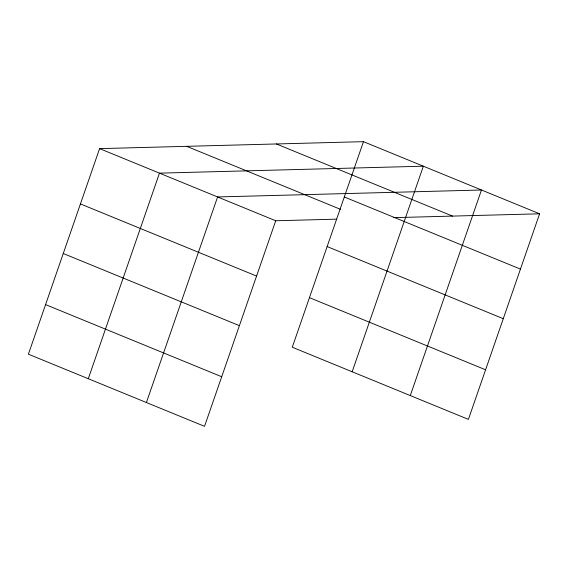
<?xml version="1.0" encoding="UTF-8"?>
<svg xmlns="http://www.w3.org/2000/svg" width="568" height="568" viewBox="0 0 568 568"><rect width="100%" height="100%" fill="white"/><g stroke="black" fill="none" stroke-linecap="round" stroke-linejoin="round"><path stroke-width="0.85" d="M363.463 141.666L292.279 347.24L468.415 419.376L539.6 213.802L363.463 141.666L99.585 148.624L28.4 354.198L204.537 426.334L275.721 220.76L336.675 219.149M88.288 378.721L159.473 173.148L423.352 166.197L352.167 371.77M146.409 402.527L217.594 196.954L481.472 190.003L410.288 395.576M393.589 217.65L539.6 213.802M276.389 143.96L452.519 216.103M344.314 196.975L520.451 269.111M186.666 146.324L340.693 209.407M99.585 148.624L275.721 220.76M327.14 246.562L503.276 318.698M309.454 297.653L485.583 369.789M80.436 203.926L256.566 276.062M63.261 253.513L239.398 325.656M45.575 304.604L221.705 376.74"/></g></svg>
